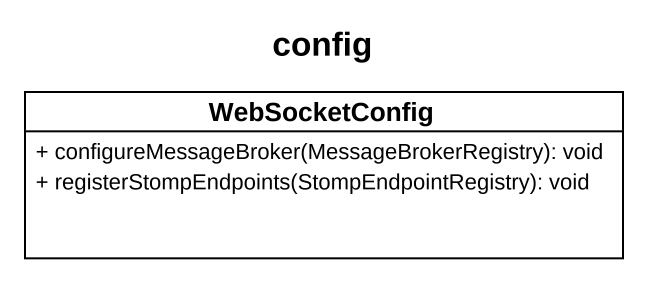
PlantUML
@startuml
title config
hide circle
hide empty members
skinparam classAttributeIconSize 0
class WebSocketConfig {
  + configureMessageBroker(MessageBrokerRegistry): void
  + registerStompEndpoints(StompEndpointRegistry): void
}
@enduml
